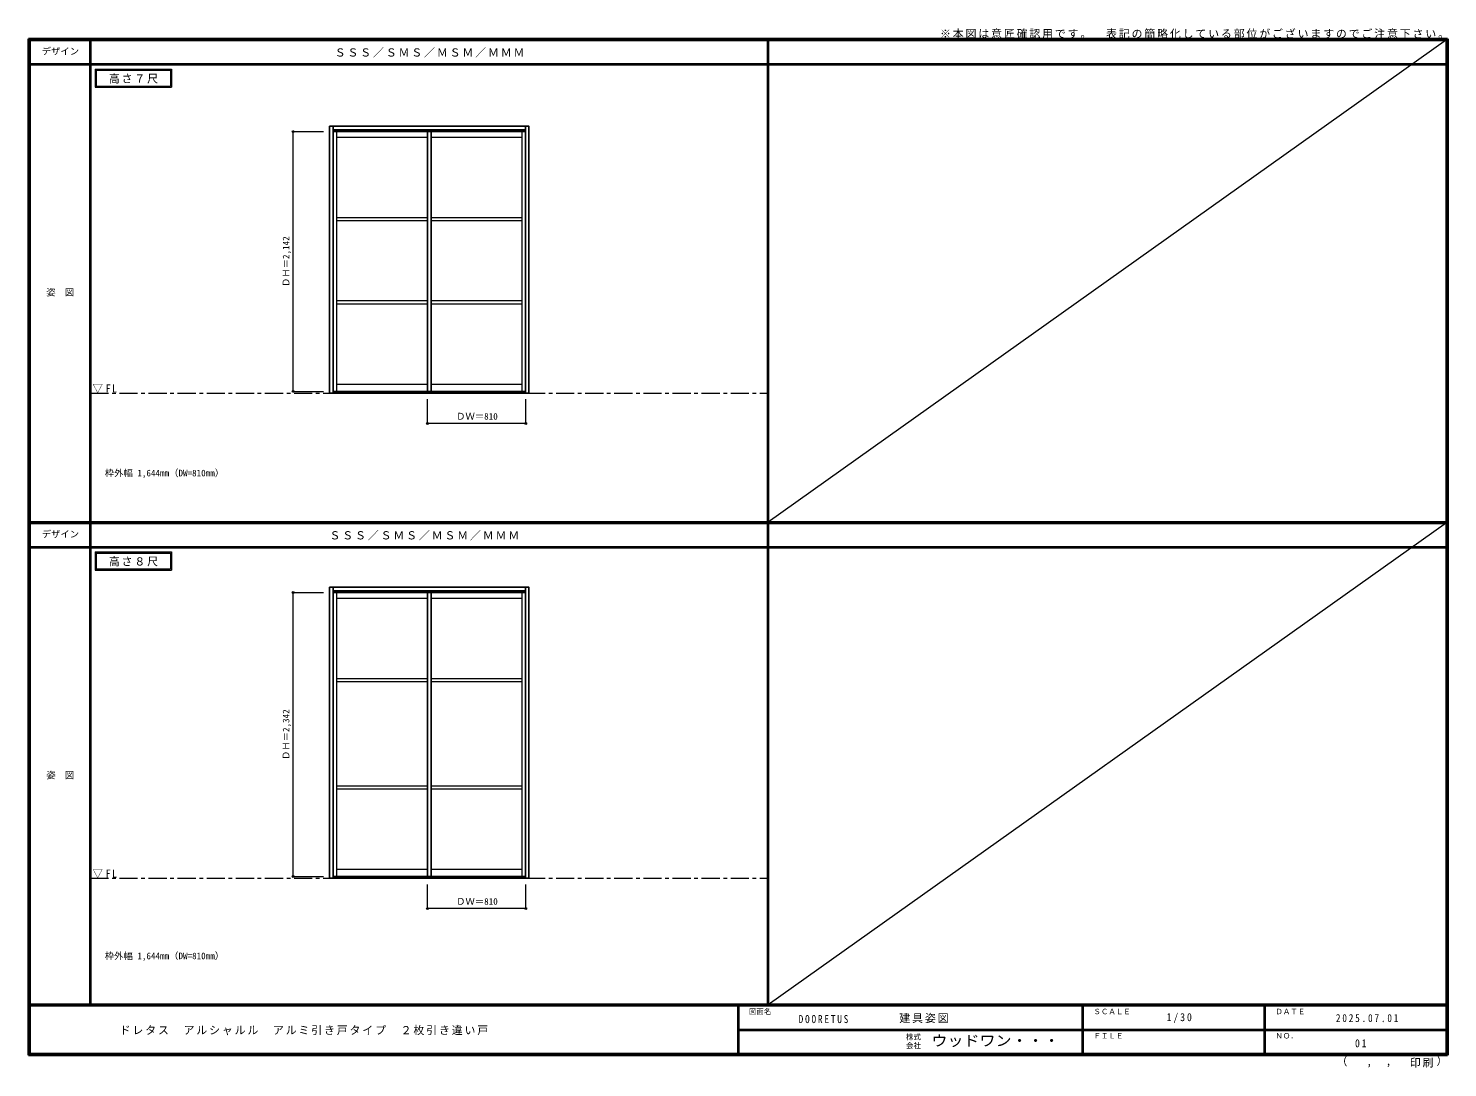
# Model space of a CAD drawing. Units: millimetres, scale not verified. Extents: x -6000 to 5700, y -4307 to 4260.
import ezdxf
from ezdxf.enums import TextEntityAlignment as Align

# ---------------------------------------------------------------- set-up
doc = ezdxf.new("R2010")
doc.units = ezdxf.units.MM
doc.header["$LTSCALE"] = 30
doc.header["$PDMODE"] = 32
doc.header["$PDSIZE"] = 15
doc.linetypes.add('CHAIN1', pattern=[8, 5, -1, 1, -1])
doc.linetypes.add('DASHED1', pattern=[1.8, 1.2, -0.6])
for name, color, linetype, lineweight in [('0-1_通り芯', 7, 'CHAIN1', 18), ('0-2_扉', 7, 'Continuous', 18), ('0-4_枠', 7, 'Continuous', 18), ('0-A_文字', 7, 'Continuous', 18), ('0-B_寸法', 7, 'Continuous', 9), ('0-F', 7, 'Continuous', 18), ('F-1_枠', 6, 'Continuous', 40)]:
    doc.layers.add(name, color=color, linetype=linetype, lineweight=lineweight)
doc.layers.add('F-A_文字', color=7, linetype='Continuous')
doc.styles.add('ＭＳ ゴシック', font='')
doc.styles.get('ＭＳ ゴシック').set_extended_font_data('MS Gothic')

msp = doc.modelspace()

# ---------------------------------------------------------------- linework, layer by layer
at = {"layer": '0-1_通り芯'}
for p, q in [((-5490, 1253), (100, 1253)), ((-5490, -2746.25), (100, -2746.25))]:
    msp.add_line(p, q, dxfattribs=at)
at = {"layer": '0-2_扉', "color": 4, "linetype": 'DASHED1', "lineweight": 9}
for p, q in [((-3490, 3409.5), (-3490, 1267.5)), ((-3487, 3409.5), (-3490, 3409.5)), ((-1900, 3409.5), (-1903, 3409.5)), ((-1900, 1267.5), (-1900, 3409.5)), ((-3490, 1267.5), (-3487, 1267.5)), ((-1903, 1267.5), (-1900, 1267.5)), ((-3490, -389.75), (-3490, -2731.75)), ((-3487, -389.75), (-3490, -389.75)), ((-1900, -389.75), (-1903, -389.75)), ((-1900, -2731.75), (-1900, -389.75)), ((-3490, -2731.75), (-3487, -2731.75)), ((-1903, -2731.75), (-1900, -2731.75))]:
    msp.add_line(p, q, dxfattribs=at)
at = {"layer": '0-2_扉', "color": 3, "lineweight": 25}
for p, q in [((-2680, 3409.5), (-3487, 3409.5)), ((-2710, 3409.5), (-2710, 1267.5)), ((-1903, 3409.5), (-2710, 3409.5)), ((-2680, 1267.5), (-2680, 3409.5)), ((-3487, 1267.5), (-2680, 1267.5)), ((-2710, 1267.5), (-1903, 1267.5)), ((-2680, -389.75), (-3487, -389.75)), ((-2710, -389.75), (-2710, -2731.75)), ((-1903, -389.75), (-2710, -389.75)), ((-2680, -2731.75), (-2680, -389.75)), ((-3487, -2731.75), (-2680, -2731.75)), ((-2710, -2731.75), (-1903, -2731.75))]:
    msp.add_line(p, q, dxfattribs=at)
at = {"layer": '0-2_扉'}
for p, q in [((-3460, 3409.5), (-3460, 1267.5)), ((-2710, 1267.5), (-2710, 3409.5)), ((-2680, 3409.5), (-2680, 1267.5)), ((-1930, 1267.5), (-1930, 3409.5)), ((-2710, 3359.5), (-3460, 3359.5)), ((-1930, 3359.5), (-2680, 3359.5)), ((-2710, 2698.5), (-3460, 2698.5)), ((-1930, 2698.5), (-2680, 2698.5)), ((-2710, 2673.5), (-3460, 2673.5)), ((-1930, 2673.5), (-2680, 2673.5)), ((-2710, 2013), (-3460, 2013)), ((-1930, 2013), (-2680, 2013)), ((-2710, 1988), (-3460, 1988)), ((-1930, 1988), (-2680, 1988)), ((-3460, 1327.5), (-2710, 1327.5)), ((-2680, 1327.5), (-1930, 1327.5)), ((-3460, -389.75), (-3460, -2731.75)), ((-2710, -439.75), (-3460, -439.75)), ((-2710, -2731.75), (-2710, -389.75)), ((-2680, -389.75), (-2680, -2731.75)), ((-1930, -439.75), (-2680, -439.75)), ((-1930, -2731.75), (-1930, -389.75)), ((-2710, -1100.75), (-3460, -1100.75)), ((-2710, -1125.75), (-3460, -1125.75)), ((-1930, -1100.75), (-2680, -1100.75)), ((-1930, -1125.75), (-2680, -1125.75)), ((-2710, -1986.25), (-3460, -1986.25)), ((-1930, -1986.25), (-2680, -1986.25)), ((-2710, -2011.25), (-3460, -2011.25)), ((-1930, -2011.25), (-2680, -2011.25)), ((-3460, -2671.75), (-2710, -2671.75)), ((-2680, -2671.75), (-1930, -2671.75))]:
    msp.add_line(p, q, dxfattribs=at)
at = {"layer": '0-4_枠'}
for p, q in [((-3487, 3417.5), (-1903, 3417.5)), ((-3463, 3417.5), (-3463, 3409.5)), ((-3457, 3417.5), (-3457, 3409.5)), ((-2713, 3417.5), (-2713, 3409.5)), ((-2707, 3417.5), (-2707, 3409.5)), ((-2683, 3417.5), (-2683, 3409.5)), ((-2677, 3417.5), (-2677, 3409.5)), ((-1933, 3417.5), (-1933, 3409.5)), ((-1927, 3417.5), (-1927, 3409.5)), ((-3487, 1256.5), (-1903, 1256.5)), ((-3487, 1253), (-1903, 1253)), ((-3445.5, 1260), (-3445.5, 1267.5)), ((-3425, 1257.5), (-3443, 1257.5)), ((-3422.5, 1260), (-3422.5, 1267.5)), ((-2747.5, 1260), (-2747.5, 1267.5)), ((-2745, 1257.5), (-2727, 1257.5)), ((-2724.5, 1260), (-2724.5, 1267.5)), ((-2665.5, 1260), (-2665.5, 1267.5)), ((-2645, 1257.5), (-2663, 1257.5)), ((-2642.5, 1260), (-2642.5, 1267.5)), ((-1967.5, 1260), (-1967.5, 1267.5)), ((-1965, 1257.5), (-1947, 1257.5)), ((-1944.5, 1260), (-1944.5, 1267.5)), ((-3487, -381.75), (-1903, -381.75)), ((-3463, -381.75), (-3463, -389.75)), ((-3457, -381.75), (-3457, -389.75)), ((-2713, -381.75), (-2713, -389.75)), ((-2707, -381.75), (-2707, -389.75)), ((-2683, -381.75), (-2683, -389.75)), ((-2677, -381.75), (-2677, -389.75)), ((-1933, -381.75), (-1933, -389.75)), ((-1927, -381.75), (-1927, -389.75)), ((-3487, -2742.75), (-1903, -2742.75)), ((-3487, -2746.25), (-1903, -2746.25)), ((-3445.5, -2739.25), (-3445.5, -2731.75)), ((-3425, -2741.75), (-3443, -2741.75)), ((-3422.5, -2739.25), (-3422.5, -2731.75)), ((-2747.5, -2739.25), (-2747.5, -2731.75)), ((-2745, -2741.75), (-2727, -2741.75)), ((-2724.5, -2739.25), (-2724.5, -2731.75)), ((-2665.5, -2739.25), (-2665.5, -2731.75)), ((-2645, -2741.75), (-2663, -2741.75)), ((-2642.5, -2739.25), (-2642.5, -2731.75)), ((-1967.5, -2739.25), (-1967.5, -2731.75)), ((-1965, -2741.75), (-1947, -2741.75)), ((-1944.5, -2739.25), (-1944.5, -2731.75))]:
    msp.add_line(p, q, dxfattribs=at)
at = {"layer": '0-4_枠', "color": 3, "lineweight": 25}
for p, q in [((-3487, -2746.25), (-3517, -2746.25)), ((-1873, -2746.25), (-1903, -2746.25))]:
    msp.add_line(p, q, dxfattribs=at)
for points in [[(-3487, 1253), (-3517, 1253), (-3517, 3453), (-3487, 3453)], [(-3487, 3453), (-1903, 3453), (-1903, 3423), (-3487, 3423)], [(-1873, 1253), (-1903, 1253), (-1903, 3453), (-1873, 3453)], [(-3487, -346.25), (-1903, -346.25), (-1903, -376.25), (-3487, -376.25)]]:
    msp.add_lwpolyline(points, close=True, dxfattribs=at)
for points in [[(-3517, -2746.25), (-3517, -346.25), (-3487, -346.25), (-3487, -2746.25)], [(-1903, -2746.25), (-1903, -346.25), (-1873, -346.25), (-1873, -2746.25)]]:
    msp.add_lwpolyline(points, dxfattribs=at)
at = {"layer": '0-4_枠'}
for centre in [(-3434, 1261.5), (-2736, 1261.5), (-2654, 1261.5), (-1956, 1261.5), (-3434, -2737.75), (-2736, -2737.75), (-2654, -2737.75), (-1956, -2737.75)]:
    msp.add_circle(centre, 2, dxfattribs=at)
for centre, radius, start, end in [((-3443, 1260), 2.5, 180, 270), ((-3434, 1263.5), 8.5, 224.90087, 235.43968), ((-3434, 1263.5), 8.5, 304.56032, 315.09913), ((-3425, 1260), 2.5, 270, 0), ((-2745, 1260), 2.5, 180, 270), ((-2736, 1263.5), 8.5, 224.90087, 235.43968), ((-2736, 1261.5), 2, 22.21766, 34.24261), ((-2736, 1263.5), 8.5, 304.56032, 315.09913), ((-2727, 1260), 2.5, 270, 0), ((-2663, 1260), 2.5, 180, 270), ((-2654, 1263.5), 8.5, 224.90087, 235.43968), ((-2654, 1261.5), 2, 145.75739, 157.78234), ((-2654, 1263.5), 8.5, 304.56032, 315.09913), ((-2645, 1260), 2.5, 270, 0), ((-1965, 1260), 2.5, 180, 270), ((-1956, 1263.5), 8.5, 224.90087, 235.43968), ((-1956, 1263.5), 8.5, 304.56032, 315.09913), ((-1947, 1260), 2.5, 270, 0), ((-3443, -2739.25), 2.5, 180, 270), ((-3434, -2735.75), 8.5, 224.90087, 235.43968), ((-3434, -2735.75), 8.5, 304.56032, 315.09913), ((-3425, -2739.25), 2.5, 270, 0), ((-2745, -2739.25), 2.5, 180, 270), ((-2736, -2735.75), 8.5, 224.90087, 235.43968), ((-2736, -2737.75), 2, 22.21766, 34.24261), ((-2736, -2735.75), 8.5, 304.56032, 315.09913), ((-2727, -2739.25), 2.5, 270, 0), ((-2663, -2739.25), 2.5, 180, 270), ((-2654, -2735.75), 8.5, 224.90087, 235.43968), ((-2654, -2737.75), 2, 145.75739, 157.78234), ((-2654, -2735.75), 8.5, 304.56032, 315.09913), ((-2645, -2739.25), 2.5, 270, 0), ((-1965, -2739.25), 2.5, 180, 270), ((-1956, -2735.75), 8.5, 224.90087, 235.43968), ((-1956, -2735.75), 8.5, 304.56032, 315.09913), ((-1947, -2739.25), 2.5, 270, 0)]:
    msp.add_arc(centre, radius, start, end, dxfattribs=at)
at = {"layer": '0-A_文字'}
for p, q in [((-5450, 3925), (-5450, 3775)), ((-5440, 3915), (-5440, 3785)), ((-5440, 3915), (-4828.97, 3915)), ((-4828.97, 3915), (-4828.97, 3785)), ((-5450, 3775), (-4818.97, 3775)), ((-5440, 3785), (-4828.97, 3785)), ((-5450, -55.5), (-5450, -205.5)), ((-5440, -65.5), (-5440, -195.5)), ((-5440, -65.5), (-4828.97, -65.5)), ((-4828.97, -65.5), (-4828.97, -195.5)), ((-5450, -205.5), (-4818.97, -205.5)), ((-5440, -195.5), (-4828.97, -195.5))]:
    msp.add_line(p, q, dxfattribs=at)
for points in [[(-5450, 3925), (-4818.97, 3925), (-4818.97, 3775)], [(-5450, -55.5), (-4818.97, -55.5), (-4818.97, -205.5)]]:
    msp.add_lwpolyline(points, dxfattribs=at)
at = {"layer": '0-B_寸法', "color": 4}
for p, q in [((-3817, 1267.5), (-3817, 3409.5)), ((-3817, 3409.5), (-3567, 3409.5)), ((-3817, 1267.5), (-3567, 1267.5)), ((-2710, 1003), (-2710, 1203)), ((-1900, 1003), (-1900, 1203)), ((-1900, 1003), (-2710, 1003)), ((-3817, -2731.75), (-3817, -389.75)), ((-3817, -389.75), (-3567, -389.75)), ((-3817, -2731.75), (-3567, -2731.75)), ((-2710, -2996.25), (-2710, -2796.25)), ((-1900, -2996.25), (-1900, -2796.25)), ((-1900, -2996.25), (-2710, -2996.25))]:
    msp.add_line(p, q, dxfattribs=at)
at = {"layer": '0-B_寸法'}
for p in [(-3817, 3409.5), (-3817, 1267.5), (-2710, 1003), (-1900, 1003), (-3817, -389.75), (-3817, -2731.75), (-2710, -2996.25), (-1900, -2996.25)]:
    msp.add_point(p, dxfattribs=at)
at = {"layer": '0-F'}
for p, q in [((5690, 4165), (100, 190.5)), ((5690, 184.5), (100, -3790))]:
    msp.add_line(p, q, dxfattribs=at)
at = {"layer": 'F-1_枠'}
for p, q in [((-6000, 4175), (5700, 4175)), ((-6000, 4175), (-6000, -4205)), ((-6000, 4170), (5700, 4170)), ((-6000, 4165), (5700, 4165)), ((-5995, 4175), (-5995, -4205)), ((-5990, 4175), (-5990, -4205)), ((-5490, 4175), (-5490, -3790)), ((100, -3790), (100, 4175)), ((5690, 4175), (5690, -4205)), ((5695, 4175), (5695, -4205)), ((5700, 4175), (5700, -4205)), ((-6000, 3965), (5700, 3965)), ((-6000, 190.5), (5700, 190.5)), ((-6000, 187.5), (5700, 187.5)), ((-6000, 184.5), (5700, 184.5)), ((-6000, -15.5), (5700, -15.5)), ((5700, -3790), (-6000, -3790)), ((5700, -3795), (-6000, -3795)), ((-150, -3795), (-150, -4195)), ((2690, -3795), (2690, -4195)), ((4190, -3795), (4190, -4195)), ((-150, -3995), (5690, -3995.01)), ((5700, -4195), (-6000, -4195)), ((5700, -4200), (-6000, -4200)), ((5700, -4205), (-6000, -4205))]:
    msp.add_line(p, q, dxfattribs=at)

# ---------------------------------------------------------------- texts
at = {"layer": '0-A_文字', "style": 'ＭＳ ゴシック'}
for p in [(-5370, 550.5), (-5370, -3430)]:
    msp.add_text('枠外幅 1,644mm（DW=810mm）', height=54.99, dxfattribs=at).set_placement(p, align=Align.BOTTOM_LEFT)
at = {"layer": '0-A_文字', "char_height": 65.98, "attachment_point": 7, "style": 'ＭＳ ゴシック'}
for s, insert in [('\\T1.17;※本図は意匠確認用です。\u3000表記の簡略化している部位がございますのでご注意下さい。', (1515, 4175)), ('\\T1.17;ＳＳＳ／ＳＭＳ／ＭＳＭ／ＭＭＭ', (-3475, 4020)), ('\\T1.17;高さ７尺', (-5336.98, 3805)), ('\\T1.26;\\W0.95;▽FL', (-5471.25, 1253)), ('\\T1.17;ＳＳＳ／ＳＭＳ／ＭＳＭ／ＭＭＭ', (-3517.86, 39.5)), ('\\T1.17;高さ８尺', (-5336.98, -175.5)), ('\\T1.26;\\W0.95;▽FL', (-5471.25, -2746.25))]:
    msp.add_mtext(s, dxfattribs=dict(at, insert=insert))
at = {"layer": '0-B_寸法', "style": 'ＭＳ ゴシック'}
for s, p in [('ＤＨ＝2,142', (-3832, 2128)), ('ＤＨ＝2,342', (-3832, -1771.25))]:
    msp.add_text(s, height=54.99, rotation=90, dxfattribs=at).set_placement(p, align=Align.BOTTOM_LEFT)
for p in [(-2473.75, 1018), (-2473.75, -2981.25)]:
    msp.add_text('ＤＷ＝810', height=54.99, dxfattribs=at).set_placement(p, align=Align.BOTTOM_LEFT)
at = {"layer": 'F-A_文字', "style": 'ＭＳ ゴシック'}
for s, height, p in [('デザイン', 54.99, (-5890, 4027.5)), ('姿\u3000図', 54.99, (-5852.5, 2040.25)), ('デザイン', 54.99, (-5890, 47)), ('姿\u3000図', 54.99, (-5852.5, -1940.25)), ('図面名', 43.99, (-60, -3880)), ('ＳＣＡＬＥ', 43.99, (2780, -3880)), ('ＤＡＴＥ', 43.99, (4280, -3880)), ('株式', 43.99, (1235, -4089)), ('ＦＩＬＥ', 43.99, (2780, -4080)), ('ＮＯ．', 43.99, (4280, -4080)), ('会社', 43.99, (1235, -4161)), ('（', 65.98, (4784.03, -4308.31)), ('）', 65.98, (5608.4, -4304.13)), (',', 65.98, (5031.28, -4308.31)), (',', 65.98, (5190.2, -4305.53))]:
    msp.add_text(s, height=height, dxfattribs=at).set_placement(p, align=Align.BOTTOM_LEFT)
at = {"layer": 'F-A_文字', "style": 'ＭＳ ゴシック', "width": 1.1}
msp.add_text('ウッドワン・・・', height=87.98, dxfattribs=at).set_placement((1445, -4155), align=Align.BOTTOM_LEFT)
at = {"layer": 'F-A_文字', "char_height": 65.98, "attachment_point": 7, "style": 'ＭＳ ゴシック'}
for s, insert in [('\\T1.17;建具姿図', (1180.42, -3940)), ('\\T1.38;\\W0.9;1/30', (3383.75, -3940)), ('\\T1.17;ドレタス\u3000アルシャルル\u3000アルミ引き戸タイプ\u3000２枚引き違い戸', (-5247.55, -4040)), ('\\T1.39;\\W0.85;DOORETUS', (350, -3940.79)), ('\\T1.39;\\W0.85;2025.07.01', (4778.75, -3932.5)), ('\\T1.36;\\W0.9;01', (4936.25, -4140)), ('\\T1.17;印刷', (5388.15, -4306.92))]:
    msp.add_mtext(s, dxfattribs=dict(at, insert=insert))

doc.saveas('drawing.dxf')
